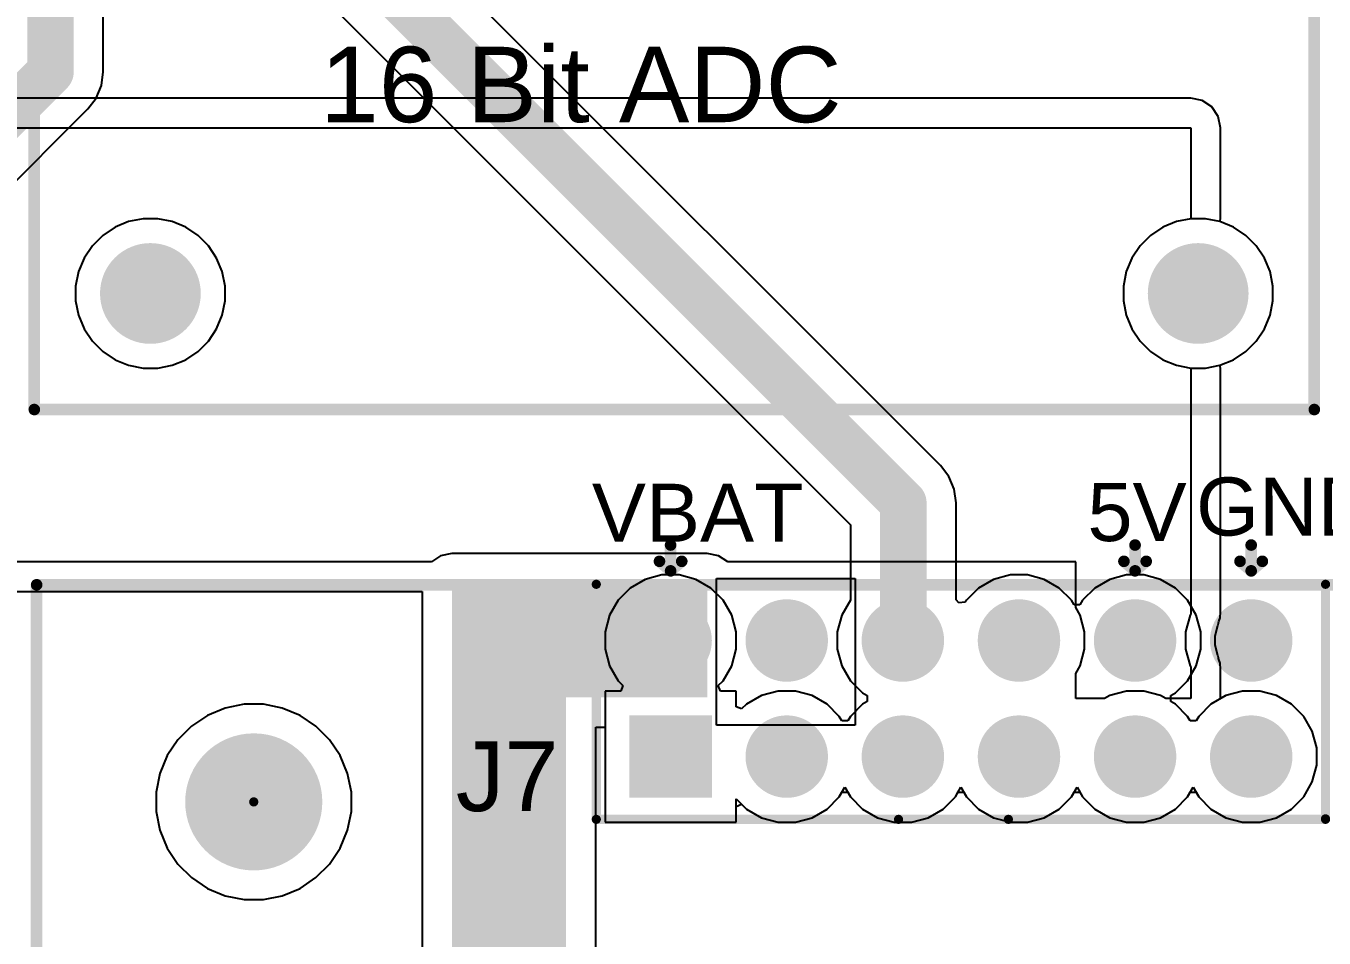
# Model space of a CAD drawing. Header units: millimetres. Extents: x 0 to 97, y 0 to 137.
# Drawn here: x 28.04 to 56.43, y 46.27 to 66.23 of the extents above; entities that cross this region are included whole.
import ezdxf

# ---------------------------------------------------------------- set-up
doc = ezdxf.new("R2010")
doc.units = ezdxf.units.MM
for name, color, linetype in [('BottomLayer', 5, 'Continuous'), ('BottomSolder', 6, 'Continuous'), ('MultiLayer', 9, 'Continuous'), ('PadHoleLayer', 156, 'Continuous'), ('TopLayer', 1, 'Continuous'), ('TopOverlay', 2, 'Continuous'), ('TopSolder', 216, 'Continuous')]:
    doc.layers.add(name, color=color, linetype=linetype)
doc.styles.add('Arial', font='', dxfattribs={"height": 0.2})
doc.styles.get('Arial').set_extended_font_data('Arial')

# ---------------------------------------------------------------- blocks, each defined once
blk = doc.blocks.new('HDR2X6_FEMALE_13')
at = {"layer": 'BottomLayer'}
h = blk.add_hatch(color=5, dxfattribs=at)
edge = h.paths.add_edge_path()
edge.add_arc((-6.35, 1.27), 0.8, 0, 360)
h = blk.add_hatch(color=5, dxfattribs=at)
edge = h.paths.add_edge_path()
edge.add_arc((-3.81, 1.27), 0.8, 0, 360)
h = blk.add_hatch(color=5, dxfattribs=at)
edge = h.paths.add_edge_path()
edge.add_arc((-1.27, 1.27), 0.8, 0, 360)
h = blk.add_hatch(color=5, dxfattribs=at)
edge = h.paths.add_edge_path()
edge.add_arc((1.27, 1.27), 0.8, 0, 360)
h = blk.add_hatch(color=5, dxfattribs=at)
edge = h.paths.add_edge_path()
edge.add_arc((3.81, 1.27), 0.8, 0, 360)
h = blk.add_hatch(color=5, dxfattribs=at)
edge = h.paths.add_edge_path()
edge.add_arc((6.35, 1.27), 0.8, 0, 360)
blk.add_hatch(color=5, dxfattribs=at).paths.add_polyline_path([(-7.15, -0.47), (-5.55, -0.47), (-5.55, -2.07), (-7.15, -2.07)])
h = blk.add_hatch(color=5, dxfattribs=at)
edge = h.paths.add_edge_path()
edge.add_arc((-3.81, -1.27), 0.8, 0, 360)
h = blk.add_hatch(color=5, dxfattribs=at)
edge = h.paths.add_edge_path()
edge.add_arc((-1.27, -1.27), 0.8, 0, 360)
h = blk.add_hatch(color=5, dxfattribs=at)
edge = h.paths.add_edge_path()
edge.add_arc((1.27, -1.27), 0.8, 0, 360)
h = blk.add_hatch(color=5, dxfattribs=at)
edge = h.paths.add_edge_path()
edge.add_arc((3.81, -1.27), 0.8, 0, 360)
h = blk.add_hatch(color=5, dxfattribs=at)
edge = h.paths.add_edge_path()
edge.add_arc((6.35, -1.27), 0.8, 0, 360)
at = {"layer": 'BottomSolder'}
h = blk.add_hatch(color=6, dxfattribs=at)
edge = h.paths.add_edge_path()
edge.add_arc((-6.35, 1.27), 0.902, 0, 360)
h = blk.add_hatch(color=6, dxfattribs=at)
edge = h.paths.add_edge_path()
edge.add_arc((-3.81, 1.27), 0.902, 0, 360)
h = blk.add_hatch(color=6, dxfattribs=at)
edge = h.paths.add_edge_path()
edge.add_arc((-1.27, 1.27), 0.902, 0, 360)
h = blk.add_hatch(color=6, dxfattribs=at)
edge = h.paths.add_edge_path()
edge.add_arc((1.27, 1.27), 0.902, 0, 360)
h = blk.add_hatch(color=6, dxfattribs=at)
edge = h.paths.add_edge_path()
edge.add_arc((3.81, 1.27), 0.902, 0, 360)
h = blk.add_hatch(color=6, dxfattribs=at)
edge = h.paths.add_edge_path()
edge.add_arc((6.35, 1.27), 0.902, 0, 360)
blk.add_hatch(color=6, dxfattribs=at).paths.add_polyline_path([(-7.252, -0.368), (-5.448, -0.368), (-5.448, -2.172), (-7.252, -2.172)])
h = blk.add_hatch(color=6, dxfattribs=at)
edge = h.paths.add_edge_path()
edge.add_arc((-3.81, -1.27), 0.902, 0, 360)
h = blk.add_hatch(color=6, dxfattribs=at)
edge = h.paths.add_edge_path()
edge.add_arc((-1.27, -1.27), 0.902, 0, 360)
h = blk.add_hatch(color=6, dxfattribs=at)
edge = h.paths.add_edge_path()
edge.add_arc((1.27, -1.27), 0.902, 0, 360)
h = blk.add_hatch(color=6, dxfattribs=at)
edge = h.paths.add_edge_path()
edge.add_arc((3.81, -1.27), 0.902, 0, 360)
h = blk.add_hatch(color=6, dxfattribs=at)
edge = h.paths.add_edge_path()
edge.add_arc((6.35, -1.27), 0.902, 0, 360)
at = {"layer": 'MultiLayer'}
h = blk.add_hatch(color=9, dxfattribs=at)
edge = h.paths.add_edge_path()
edge.add_arc((-6.35, 1.27), 0.8, 0, 360)
h = blk.add_hatch(color=9, dxfattribs=at)
edge = h.paths.add_edge_path()
edge.add_arc((-3.81, 1.27), 0.8, 0, 360)
h = blk.add_hatch(color=9, dxfattribs=at)
edge = h.paths.add_edge_path()
edge.add_arc((-1.27, 1.27), 0.8, 0, 360)
h = blk.add_hatch(color=9, dxfattribs=at)
edge = h.paths.add_edge_path()
edge.add_arc((1.27, 1.27), 0.8, 0, 360)
h = blk.add_hatch(color=9, dxfattribs=at)
edge = h.paths.add_edge_path()
edge.add_arc((3.81, 1.27), 0.8, 0, 360)
h = blk.add_hatch(color=9, dxfattribs=at)
edge = h.paths.add_edge_path()
edge.add_arc((6.35, 1.27), 0.8, 0, 360)
blk.add_hatch(color=9, dxfattribs=at).paths.add_polyline_path([(-7.15, -0.47), (-5.55, -0.47), (-5.55, -2.07), (-7.15, -2.07)])
h = blk.add_hatch(color=9, dxfattribs=at)
edge = h.paths.add_edge_path()
edge.add_arc((-3.81, -1.27), 0.8, 0, 360)
h = blk.add_hatch(color=9, dxfattribs=at)
edge = h.paths.add_edge_path()
edge.add_arc((-1.27, -1.27), 0.8, 0, 360)
h = blk.add_hatch(color=9, dxfattribs=at)
edge = h.paths.add_edge_path()
edge.add_arc((1.27, -1.27), 0.8, 0, 360)
h = blk.add_hatch(color=9, dxfattribs=at)
edge = h.paths.add_edge_path()
edge.add_arc((3.81, -1.27), 0.8, 0, 360)
h = blk.add_hatch(color=9, dxfattribs=at)
edge = h.paths.add_edge_path()
edge.add_arc((6.35, -1.27), 0.8, 0, 360)
at = {"layer": 'PadHoleLayer'}
h = blk.add_hatch(color=156, dxfattribs=at)
edge = h.paths.add_edge_path()
edge.add_arc((-6.35, 1.27), 0.475, 0, 360)
h = blk.add_hatch(color=156, dxfattribs=at)
edge = h.paths.add_edge_path()
edge.add_arc((-3.81, 1.27), 0.475, 0, 360)
h = blk.add_hatch(color=156, dxfattribs=at)
edge = h.paths.add_edge_path()
edge.add_arc((-1.27, 1.27), 0.475, 0, 360)
h = blk.add_hatch(color=156, dxfattribs=at)
edge = h.paths.add_edge_path()
edge.add_arc((1.27, 1.27), 0.475, 0, 360)
h = blk.add_hatch(color=156, dxfattribs=at)
edge = h.paths.add_edge_path()
edge.add_arc((3.81, 1.27), 0.475, 0, 360)
h = blk.add_hatch(color=156, dxfattribs=at)
edge = h.paths.add_edge_path()
edge.add_arc((6.35, 1.27), 0.475, 0, 360)
h = blk.add_hatch(color=156, dxfattribs=at)
edge = h.paths.add_edge_path()
edge.add_arc((-6.35, -1.27), 0.475, 0, 360)
h = blk.add_hatch(color=156, dxfattribs=at)
edge = h.paths.add_edge_path()
edge.add_arc((-3.81, -1.27), 0.475, 0, 360)
h = blk.add_hatch(color=156, dxfattribs=at)
edge = h.paths.add_edge_path()
edge.add_arc((-1.27, -1.27), 0.475, 0, 360)
h = blk.add_hatch(color=156, dxfattribs=at)
edge = h.paths.add_edge_path()
edge.add_arc((1.27, -1.27), 0.475, 0, 360)
h = blk.add_hatch(color=156, dxfattribs=at)
edge = h.paths.add_edge_path()
edge.add_arc((3.81, -1.27), 0.475, 0, 360)
h = blk.add_hatch(color=156, dxfattribs=at)
edge = h.paths.add_edge_path()
edge.add_arc((6.35, -1.27), 0.475, 0, 360)
at = {"layer": 'TopLayer'}
h = blk.add_hatch(color=1, dxfattribs=at)
edge = h.paths.add_edge_path()
edge.add_arc((-6.35, 1.27), 0.8, 0, 360)
h = blk.add_hatch(color=1, dxfattribs=at)
edge = h.paths.add_edge_path()
edge.add_arc((-3.81, 1.27), 0.8, 0, 360)
h = blk.add_hatch(color=1, dxfattribs=at)
edge = h.paths.add_edge_path()
edge.add_arc((-1.27, 1.27), 0.8, 0, 360)
h = blk.add_hatch(color=1, dxfattribs=at)
edge = h.paths.add_edge_path()
edge.add_arc((1.27, 1.27), 0.8, 0, 360)
h = blk.add_hatch(color=1, dxfattribs=at)
edge = h.paths.add_edge_path()
edge.add_arc((3.81, 1.27), 0.8, 0, 360)
h = blk.add_hatch(color=1, dxfattribs=at)
edge = h.paths.add_edge_path()
edge.add_arc((6.35, 1.27), 0.8, 0, 360)
blk.add_hatch(color=1, dxfattribs=at).paths.add_polyline_path([(-7.15, -0.47), (-5.55, -0.47), (-5.55, -2.07), (-7.15, -2.07)])
h = blk.add_hatch(color=1, dxfattribs=at)
edge = h.paths.add_edge_path()
edge.add_arc((-3.81, -1.27), 0.8, 0, 360)
h = blk.add_hatch(color=1, dxfattribs=at)
edge = h.paths.add_edge_path()
edge.add_arc((-1.27, -1.27), 0.8, 0, 360)
h = blk.add_hatch(color=1, dxfattribs=at)
edge = h.paths.add_edge_path()
edge.add_arc((1.27, -1.27), 0.8, 0, 360)
h = blk.add_hatch(color=1, dxfattribs=at)
edge = h.paths.add_edge_path()
edge.add_arc((3.81, -1.27), 0.8, 0, 360)
h = blk.add_hatch(color=1, dxfattribs=at)
edge = h.paths.add_edge_path()
edge.add_arc((6.35, -1.27), 0.8, 0, 360)
at = {"layer": 'TopSolder'}
h = blk.add_hatch(color=216, dxfattribs=at)
edge = h.paths.add_edge_path()
edge.add_arc((-6.35, 1.27), 0.902, 0, 360)
h = blk.add_hatch(color=216, dxfattribs=at)
edge = h.paths.add_edge_path()
edge.add_arc((-3.81, 1.27), 0.902, 0, 360)
h = blk.add_hatch(color=216, dxfattribs=at)
edge = h.paths.add_edge_path()
edge.add_arc((-1.27, 1.27), 0.902, 0, 360)
h = blk.add_hatch(color=216, dxfattribs=at)
edge = h.paths.add_edge_path()
edge.add_arc((1.27, 1.27), 0.902, 0, 360)
h = blk.add_hatch(color=216, dxfattribs=at)
edge = h.paths.add_edge_path()
edge.add_arc((3.81, 1.27), 0.902, 0, 360)
h = blk.add_hatch(color=216, dxfattribs=at)
edge = h.paths.add_edge_path()
edge.add_arc((6.35, 1.27), 0.902, 0, 360)
blk.add_hatch(color=216, dxfattribs=at).paths.add_polyline_path([(-7.252, -0.368), (-5.448, -0.368), (-5.448, -2.172), (-7.252, -2.172)])
h = blk.add_hatch(color=216, dxfattribs=at)
edge = h.paths.add_edge_path()
edge.add_arc((-3.81, -1.27), 0.902, 0, 360)
h = blk.add_hatch(color=216, dxfattribs=at)
edge = h.paths.add_edge_path()
edge.add_arc((-1.27, -1.27), 0.902, 0, 360)
h = blk.add_hatch(color=216, dxfattribs=at)
edge = h.paths.add_edge_path()
edge.add_arc((1.27, -1.27), 0.902, 0, 360)
h = blk.add_hatch(color=216, dxfattribs=at)
edge = h.paths.add_edge_path()
edge.add_arc((3.81, -1.27), 0.902, 0, 360)
h = blk.add_hatch(color=216, dxfattribs=at)
edge = h.paths.add_edge_path()
edge.add_arc((6.35, -1.27), 0.902, 0, 360)
at = {"layer": 'TopOverlay', "const_width": 0.2}
for points in [[(-7.976, -2.643), (-7.976, 2.5)], [(-7.976, 2.5), (7.976, 2.5)], [(7.976, -2.631), (7.976, 2.5)], [(-7.976, -2.643), (-1.365, -2.643)], [(-1.365, -2.643), (1.038, -2.643)], [(1.038, -2.643), (7.976, -2.643)]]:
    blk.add_lwpolyline(points, dxfattribs=at)
at = {"layer": 'TopOverlay', "const_width": 0.1}
for points in [[(-8.026, 2.5, 1), (-7.926, 2.5, 1)], [(-8.026, 2.5, 1), (-7.926, 2.5, 1)], [(7.926, 2.5, 1), (8.026, 2.5, 1)], [(7.926, 2.5, 1), (8.026, 2.5, 1)], [(-8.026, -2.643, 1), (-7.926, -2.643, 1)], [(-8.026, -2.643, 1), (-7.926, -2.643, 1)], [(-1.415, -2.643, 1), (-1.315, -2.643, 1)], [(-1.415, -2.643, 1), (-1.315, -2.643, 1)], [(0.988, -2.643, 1), (1.088, -2.643, 1)], [(0.988, -2.643, 1), (1.088, -2.643, 1)], [(7.926, -2.631, 1), (8.026, -2.631, 1)], [(7.926, -2.643, 1), (8.026, -2.643, 1)]]:
    blk.add_lwpolyline(points, format="xyb", close=True, dxfattribs=at)

msp = doc.modelspace()

# ---------------------------------------------------------------- hatches: boundary and pattern name
at = {"layer": 'BottomLayer'}
h = msp.add_hatch(color=5, dxfattribs=at)
edge = h.paths.add_edge_path()
edge.add_arc((30.759, 60.375), 1, 0, 360)
h = msp.add_hatch(color=5, dxfattribs=at)
edge = h.paths.add_edge_path()
edge.add_arc((53.679, 60.375), 1, 0, 360)
at = {"layer": 'BottomSolder'}
h = msp.add_hatch(color=6, dxfattribs=at)
edge = h.paths.add_edge_path()
edge.add_arc((30.759, 60.375), 1.102, 0, 360)
h = msp.add_hatch(color=6, dxfattribs=at)
edge = h.paths.add_edge_path()
edge.add_arc((53.679, 60.375), 1.102, 0, 360)
h = msp.add_hatch(color=6, dxfattribs=at)
edge = h.paths.add_edge_path()
edge.add_arc((33.02, 49.25), 0.102, 0, 360)
at = {"layer": 'MultiLayer'}
h = msp.add_hatch(color=9, dxfattribs=at)
edge = h.paths.add_edge_path()
edge.add_arc((30.759, 60.375), 1, 0, 360)
h = msp.add_hatch(color=9, dxfattribs=at)
edge = h.paths.add_edge_path()
edge.add_arc((53.679, 60.375), 1, 0, 360)
at = {"layer": 'PadHoleLayer'}
h = msp.add_hatch(color=156, dxfattribs=at)
edge = h.paths.add_edge_path()
edge.add_arc((30.759, 60.375), 1, 0, 360)
h = msp.add_hatch(color=156, dxfattribs=at)
edge = h.paths.add_edge_path()
edge.add_arc((53.679, 60.375), 1, 0, 360)
h = msp.add_hatch(color=156, dxfattribs=at)
edge = h.paths.add_edge_path()
edge.add_arc((33.02, 49.25), 1.5, 0, 360)
at = {"layer": 'TopLayer'}
h = msp.add_hatch(color=1, dxfattribs=at)
edge = h.paths.add_edge_path()
edge.add_arc((30.759, 60.375), 1, 0, 360)
h = msp.add_hatch(color=1, dxfattribs=at)
edge = h.paths.add_edge_path()
edge.add_arc((53.679, 60.375), 1, 0, 360)
for points in [[(37.353, 41.536), (39.853, 41.536), (39.853, 54.036), (37.353, 54.036)], [(37.846, 54.036), (37.846, 51.536), (42.939, 51.536), (42.939, 54.036)]]:
    msp.add_hatch(color=1, dxfattribs=at).paths.add_polyline_path(points)
at = {"layer": 'TopSolder'}
h = msp.add_hatch(color=216, dxfattribs=at)
edge = h.paths.add_edge_path()
edge.add_arc((30.759, 60.375), 1.102, 0, 360)
h = msp.add_hatch(color=216, dxfattribs=at)
edge = h.paths.add_edge_path()
edge.add_arc((53.679, 60.375), 1.102, 0, 360)
h = msp.add_hatch(color=216, dxfattribs=at)
edge = h.paths.add_edge_path()
edge.add_arc((33.02, 49.25), 0.102, 0, 360)

# ---------------------------------------------------------------- linework, layer by layer
at = {"layer": 'BottomLayer'}
for p, q in [((29.728, 65.227), (29.728, 74.071)), ((48.045, 56.608), (34.579, 70.074)), ((32.611, 68.781), (46.077, 55.315)), ((29.689, 64.929), (29.728, 65.227)), ((29.573, 64.651), (29.689, 64.929)), ((29.39, 64.412), (29.573, 64.651)), ((24.267, 59.289), (29.39, 64.412)), ((30.282, 61.947), (29.985, 61.824)), ((30.598, 62.01), (30.282, 61.947)), ((30.92, 62.01), (30.598, 62.01)), ((31.236, 61.947), (30.92, 62.01)), ((31.534, 61.824), (31.236, 61.947)), ((53.202, 61.947), (52.905, 61.824)), ((53.518, 62.01), (53.202, 61.947)), ((53.84, 62.01), (53.518, 62.01)), ((54.156, 61.947), (53.84, 62.01)), ((54.454, 61.824), (54.156, 61.947)), ((29.717, 61.645), (29.489, 61.417)), ((29.985, 61.824), (29.717, 61.645)), ((31.801, 61.645), (31.534, 61.824)), ((32.029, 61.417), (31.801, 61.645)), ((52.637, 61.645), (52.409, 61.417)), ((52.905, 61.824), (52.637, 61.645)), ((54.721, 61.645), (54.454, 61.824)), ((54.949, 61.417), (54.721, 61.645)), ((29.489, 61.417), (29.31, 61.149)), ((32.208, 61.149), (32.029, 61.417)), ((52.409, 61.417), (52.23, 61.149)), ((55.128, 61.149), (54.949, 61.417)), ((29.31, 61.149), (29.187, 60.852)), ((32.331, 60.852), (32.208, 61.149)), ((52.23, 61.149), (52.107, 60.852)), ((55.251, 60.852), (55.128, 61.149)), ((29.187, 60.852), (29.124, 60.536)), ((32.394, 60.536), (32.331, 60.852)), ((52.107, 60.852), (52.044, 60.536)), ((55.314, 60.536), (55.251, 60.852)), ((29.124, 60.536), (29.124, 60.214)), ((32.394, 60.214), (32.394, 60.536)), ((52.044, 60.536), (52.044, 60.214)), ((55.314, 60.214), (55.314, 60.536)), ((29.124, 60.214), (29.187, 59.898)), ((32.331, 59.898), (32.394, 60.214)), ((52.044, 60.214), (52.107, 59.898)), ((55.251, 59.898), (55.314, 60.214)), ((29.187, 59.898), (29.31, 59.601)), ((32.208, 59.601), (32.331, 59.898)), ((52.107, 59.898), (52.23, 59.601)), ((55.128, 59.601), (55.251, 59.898)), ((29.31, 59.601), (29.489, 59.333)), ((32.029, 59.333), (32.208, 59.601)), ((52.23, 59.601), (52.409, 59.333)), ((54.949, 59.333), (55.128, 59.601)), ((29.489, 59.333), (29.717, 59.105)), ((29.717, 59.105), (29.985, 58.926)), ((31.534, 58.926), (31.801, 59.105)), ((31.801, 59.105), (32.029, 59.333)), ((52.409, 59.333), (52.637, 59.105)), ((52.637, 59.105), (52.905, 58.926)), ((54.454, 58.926), (54.721, 59.105)), ((54.721, 59.105), (54.949, 59.333)), ((29.985, 58.926), (30.282, 58.803)), ((30.282, 58.803), (30.598, 58.74)), ((30.92, 58.74), (31.236, 58.803)), ((31.236, 58.803), (31.534, 58.926)), ((52.905, 58.926), (53.202, 58.803)), ((53.202, 58.803), (53.518, 58.74)), ((53.84, 58.74), (54.156, 58.803)), ((54.156, 58.803), (54.454, 58.926)), ((30.598, 58.74), (30.92, 58.74)), ((53.518, 58.74), (53.84, 58.74)), ((48.228, 56.369), (48.045, 56.608)), ((48.344, 56.091), (48.228, 56.369)), ((48.383, 55.792), (48.344, 56.091)), ((48.383, 53.671), (48.383, 55.792)), ((46.077, 55.315), (46.077, 53.669)), ((41.585, 54.118), (41.257, 53.929)), ((41.95, 54.216), (41.585, 54.118)), ((42.328, 54.216), (41.95, 54.216)), ((42.692, 54.118), (42.328, 54.216)), ((43.02, 53.929), (42.692, 54.118)), ((49.205, 54.118), (48.877, 53.929)), ((49.57, 54.216), (49.205, 54.118)), ((49.948, 54.216), (49.57, 54.216)), ((50.312, 54.118), (49.948, 54.216)), ((50.64, 53.929), (50.312, 54.118)), ((51.745, 54.118), (51.417, 53.929)), ((52.11, 54.216), (51.745, 54.118)), ((52.488, 54.216), (52.11, 54.216)), ((52.852, 54.118), (52.488, 54.216)), ((53.18, 53.929), (52.852, 54.118)), ((41.257, 53.929), (40.99, 53.662)), ((43.287, 53.662), (43.02, 53.929)), ((46.077, 53.669), (46.07, 53.662)), ((48.44, 53.607), (48.383, 53.671)), ((48.877, 53.929), (48.61, 53.662)), ((50.907, 53.662), (50.64, 53.929)), ((51.417, 53.929), (51.15, 53.662)), ((53.447, 53.662), (53.18, 53.929)), ((40.99, 53.662), (40.801, 53.335)), ((43.476, 53.335), (43.287, 53.662)), ((46.07, 53.662), (45.881, 53.335)), ((48.584, 53.617), (48.44, 53.607)), ((48.61, 53.662), (48.584, 53.617)), ((50.965, 53.561), (50.907, 53.662)), ((51.092, 53.561), (50.965, 53.561)), ((51.15, 53.662), (51.092, 53.561)), ((53.636, 53.335), (53.447, 53.662)), ((40.801, 53.335), (40.704, 52.97)), ((43.574, 52.97), (43.476, 53.335)), ((45.881, 53.335), (45.784, 52.97)), ((53.734, 52.97), (53.636, 53.335)), ((40.704, 52.97), (40.704, 52.592)), ((43.574, 52.592), (43.574, 52.97)), ((45.784, 52.97), (45.784, 52.592)), ((53.734, 52.592), (53.734, 52.97)), ((40.704, 52.592), (40.801, 52.227)), ((43.476, 52.227), (43.574, 52.592)), ((45.784, 52.592), (45.881, 52.227)), ((53.636, 52.227), (53.734, 52.592)), ((40.801, 52.227), (40.99, 51.9)), ((43.287, 51.9), (43.476, 52.227)), ((45.881, 52.227), (46.07, 51.9)), ((53.447, 51.9), (53.636, 52.227)), ((40.99, 51.9), (41.097, 51.794)), ((41.097, 51.794), (41.048, 51.676)), ((43.18, 51.794), (43.287, 51.9)), ((43.229, 51.676), (43.18, 51.794)), ((46.07, 51.9), (46.337, 51.633)), ((53.18, 51.633), (53.447, 51.9)), ((41.048, 51.676), (40.704, 51.676)), ((40.704, 51.676), (40.704, 48.806)), ((43.574, 51.676), (43.229, 51.676)), ((43.574, 51.332), (43.574, 51.676)), ((44.125, 51.578), (43.797, 51.389)), ((44.49, 51.676), (44.125, 51.578)), ((44.868, 51.676), (44.49, 51.676)), ((45.232, 51.578), (44.868, 51.676)), ((45.56, 51.389), (45.232, 51.578)), ((46.337, 51.633), (46.438, 51.575)), ((46.438, 51.448), (46.337, 51.389)), ((46.438, 51.575), (46.438, 51.448)), ((53.079, 51.575), (53.18, 51.633)), ((53.079, 51.448), (53.079, 51.575)), ((53.18, 51.389), (53.079, 51.448)), ((54.285, 51.578), (53.957, 51.389)), ((54.65, 51.676), (54.285, 51.578)), ((55.028, 51.676), (54.65, 51.676)), ((55.392, 51.578), (55.028, 51.676)), ((55.72, 51.389), (55.392, 51.578)), ((32.009, 51.142), (31.659, 50.909)), ((32.397, 51.303), (32.009, 51.142)), ((32.81, 51.385), (32.397, 51.303)), ((33.23, 51.385), (32.81, 51.385)), ((33.643, 51.303), (33.23, 51.385)), ((34.032, 51.142), (33.643, 51.303)), ((34.381, 50.909), (34.032, 51.142)), ((43.691, 51.283), (43.574, 51.332)), ((43.797, 51.389), (43.691, 51.283)), ((45.827, 51.122), (45.56, 51.389)), ((45.885, 51.021), (45.827, 51.122)), ((46.07, 51.122), (46.012, 51.021)), ((46.337, 51.389), (46.07, 51.122)), ((53.447, 51.122), (53.18, 51.389)), ((53.505, 51.021), (53.447, 51.122)), ((53.69, 51.122), (53.632, 51.021)), ((53.957, 51.389), (53.69, 51.122)), ((55.987, 51.122), (55.72, 51.389)), ((56.176, 50.795), (55.987, 51.122)), ((31.659, 50.909), (31.362, 50.611)), ((34.679, 50.611), (34.381, 50.909)), ((46.012, 51.021), (45.885, 51.021)), ((53.632, 51.021), (53.505, 51.021)), ((31.362, 50.611), (31.128, 50.262)), ((34.912, 50.262), (34.679, 50.611)), ((56.274, 50.43), (56.176, 50.795)), ((31.128, 50.262), (30.967, 49.873)), ((35.073, 49.873), (34.912, 50.262)), ((56.274, 50.052), (56.274, 50.43)), ((56.176, 49.687), (56.274, 50.052)), ((30.967, 49.873), (30.885, 49.461)), ((35.155, 49.461), (35.073, 49.873)), ((30.885, 49.461), (30.885, 49.04)), ((35.155, 49.04), (35.155, 49.461)), ((45.827, 49.36), (45.885, 49.461)), ((45.885, 49.461), (46.012, 49.461)), ((46.012, 49.461), (46.07, 49.36)), ((48.367, 49.36), (48.425, 49.461)), ((48.425, 49.461), (48.552, 49.461)), ((48.552, 49.461), (48.61, 49.36)), ((50.907, 49.36), (50.965, 49.461)), ((50.965, 49.461), (51.092, 49.461)), ((51.092, 49.461), (51.15, 49.36)), ((53.447, 49.36), (53.505, 49.461)), ((53.505, 49.461), (53.632, 49.461)), ((53.632, 49.461), (53.69, 49.36)), ((55.987, 49.36), (56.176, 49.687)), ((43.574, 49.151), (43.691, 49.199)), ((43.574, 48.806), (43.574, 49.151)), ((43.691, 49.199), (43.797, 49.093)), ((45.56, 49.093), (45.827, 49.36)), ((46.07, 49.36), (46.337, 49.093)), ((48.1, 49.093), (48.367, 49.36)), ((48.61, 49.36), (48.877, 49.093)), ((50.64, 49.093), (50.907, 49.36)), ((51.15, 49.36), (51.417, 49.093)), ((53.18, 49.093), (53.447, 49.36)), ((53.69, 49.36), (53.957, 49.093)), ((55.72, 49.093), (55.987, 49.36)), ((30.885, 49.04), (30.967, 48.628)), ((35.073, 48.628), (35.155, 49.04)), ((43.797, 49.093), (44.125, 48.904)), ((44.125, 48.904), (44.49, 48.806)), ((44.868, 48.806), (45.232, 48.904)), ((45.232, 48.904), (45.56, 49.093)), ((46.337, 49.093), (46.665, 48.904)), ((46.665, 48.904), (47.03, 48.806)), ((47.408, 48.806), (47.772, 48.904)), ((47.772, 48.904), (48.1, 49.093)), ((48.877, 49.093), (49.205, 48.904)), ((49.205, 48.904), (49.57, 48.806)), ((49.948, 48.806), (50.312, 48.904)), ((50.312, 48.904), (50.64, 49.093)), ((51.417, 49.093), (51.745, 48.904)), ((51.745, 48.904), (52.11, 48.806)), ((52.488, 48.806), (52.852, 48.904)), ((52.852, 48.904), (53.18, 49.093)), ((53.957, 49.093), (54.285, 48.904)), ((54.285, 48.904), (54.65, 48.806)), ((55.028, 48.806), (55.392, 48.904)), ((55.392, 48.904), (55.72, 49.093)), ((30.967, 48.628), (31.128, 48.239)), ((34.912, 48.239), (35.073, 48.628)), ((40.704, 48.806), (43.574, 48.806)), ((44.49, 48.806), (44.868, 48.806)), ((47.03, 48.806), (47.408, 48.806)), ((49.57, 48.806), (49.948, 48.806)), ((52.11, 48.806), (52.488, 48.806)), ((54.65, 48.806), (55.028, 48.806)), ((31.128, 48.239), (31.362, 47.889)), ((34.679, 47.889), (34.912, 48.239)), ((31.362, 47.889), (31.659, 47.592)), ((34.381, 47.592), (34.679, 47.889)), ((31.659, 47.592), (32.009, 47.358)), ((34.032, 47.358), (34.381, 47.592)), ((32.009, 47.358), (32.397, 47.197)), ((32.397, 47.197), (32.81, 47.115)), ((33.23, 47.115), (33.643, 47.197)), ((33.643, 47.197), (34.032, 47.358)), ((32.81, 47.115), (33.23, 47.115))]:
    msp.add_line(p, q, dxfattribs=at)
at = {"layer": 'BottomLayer', "const_width": 1.016}
for points in [[(28.575, 65.227), (28.575, 74.549)], [(33.426, 69.596), (47.23, 55.792)], [(23.114, 59.766), (28.575, 65.227)], [(47.23, 52.781), (47.23, 55.792)]]:
    msp.add_lwpolyline(points, dxfattribs=at)
at = {"layer": 'BottomLayer', "const_width": 0.508}
for points in [[(28.321, 65.227, 1), (28.829, 65.227, 1)], [(28.321, 65.227, 1), (28.829, 65.227, 1)], [(46.976, 55.792, 1), (47.484, 55.792, 1)], [(46.976, 55.792, 1), (47.484, 55.792, 1)], [(46.976, 52.781, 1), (47.484, 52.781, 1)]]:
    msp.add_lwpolyline(points, format="xyb", close=True, dxfattribs=at)
at = {"layer": 'TopLayer'}
for p, q in [((53.518, 64.647), (16.218, 64.647)), ((53.766, 64.598), (53.518, 64.647)), ((53.976, 64.458), (53.766, 64.598)), ((54.116, 64.248), (53.976, 64.458)), ((54.165, 64), (54.116, 64.248)), ((15.57, 64), (53.518, 64)), ((53.518, 64), (53.518, 62.01)), ((54.165, 62.01), (54.165, 64)), ((30.282, 61.947), (29.985, 61.824)), ((30.598, 62.01), (30.282, 61.947)), ((30.92, 62.01), (30.598, 62.01)), ((31.236, 61.947), (30.92, 62.01)), ((31.534, 61.824), (31.236, 61.947)), ((53.202, 61.947), (52.905, 61.824)), ((53.518, 62.01), (53.202, 61.947)), ((54.153, 61.948), (54.165, 62.01)), ((54.156, 61.947), (54.153, 61.948)), ((54.454, 61.824), (54.156, 61.947)), ((29.717, 61.645), (29.489, 61.417)), ((29.985, 61.824), (29.717, 61.645)), ((31.801, 61.645), (31.534, 61.824)), ((32.029, 61.417), (31.801, 61.645)), ((52.637, 61.645), (52.409, 61.417)), ((52.905, 61.824), (52.637, 61.645)), ((54.721, 61.645), (54.454, 61.824)), ((54.949, 61.417), (54.721, 61.645)), ((29.489, 61.417), (29.31, 61.149)), ((32.208, 61.149), (32.029, 61.417)), ((52.409, 61.417), (52.23, 61.149)), ((55.128, 61.149), (54.949, 61.417)), ((29.31, 61.149), (29.187, 60.852)), ((32.331, 60.852), (32.208, 61.149)), ((52.23, 61.149), (52.107, 60.852)), ((55.251, 60.852), (55.128, 61.149)), ((29.187, 60.852), (29.124, 60.536)), ((32.394, 60.536), (32.331, 60.852)), ((52.107, 60.852), (52.044, 60.536)), ((55.314, 60.536), (55.251, 60.852)), ((29.124, 60.536), (29.124, 60.214)), ((32.394, 60.214), (32.394, 60.536)), ((52.044, 60.536), (52.044, 60.214)), ((55.314, 60.214), (55.314, 60.536)), ((29.124, 60.214), (29.187, 59.898)), ((32.331, 59.898), (32.394, 60.214)), ((52.044, 60.214), (52.107, 59.898)), ((55.251, 59.898), (55.314, 60.214)), ((29.187, 59.898), (29.31, 59.601)), ((32.208, 59.601), (32.331, 59.898)), ((52.107, 59.898), (52.23, 59.601)), ((55.128, 59.601), (55.251, 59.898)), ((29.31, 59.601), (29.489, 59.333)), ((32.029, 59.333), (32.208, 59.601)), ((52.23, 59.601), (52.409, 59.333)), ((54.949, 59.333), (55.128, 59.601)), ((29.489, 59.333), (29.717, 59.105)), ((29.717, 59.105), (29.985, 58.926)), ((31.534, 58.926), (31.801, 59.105)), ((31.801, 59.105), (32.029, 59.333)), ((52.409, 59.333), (52.637, 59.105)), ((52.637, 59.105), (52.905, 58.926)), ((54.454, 58.926), (54.721, 59.105)), ((54.721, 59.105), (54.949, 59.333)), ((29.985, 58.926), (30.282, 58.803)), ((30.282, 58.803), (30.598, 58.74)), ((30.92, 58.74), (31.236, 58.803)), ((31.236, 58.803), (31.534, 58.926)), ((52.905, 58.926), (53.202, 58.803)), ((53.202, 58.803), (53.518, 58.74)), ((54.153, 58.802), (54.156, 58.803)), ((54.165, 58.74), (54.153, 58.802)), ((54.156, 58.803), (54.454, 58.926)), ((30.598, 58.74), (30.92, 58.74)), ((53.518, 58.74), (53.518, 53.364)), ((54.165, 53.364), (54.165, 58.74)), ((37.106, 54.634), (36.905, 54.5)), ((37.353, 54.683), (37.106, 54.634)), ((42.939, 54.683), (37.353, 54.683)), ((43.186, 54.634), (42.939, 54.683)), ((43.387, 54.5), (43.186, 54.634)), ((36.905, 54.5), (26.75, 54.5)), ((51, 54.5), (43.387, 54.5)), ((51, 53.501), (51, 54.5)), ((43.142, 50.927), (43.142, 54.14)), ((43.142, 54.14), (46.177, 54.14)), ((46.177, 54.14), (46.177, 50.927)), ((27.348, 53.853), (36.706, 53.853)), ((36.706, 53.853), (36.706, 44.32)), ((51.096, 53.335), (51, 53.501)), ((51.194, 52.97), (51.096, 53.335)), ((53.501, 53.335), (53.404, 52.97)), ((53.518, 53.364), (53.501, 53.335)), ((54.051, 52.885), (54.111, 53.108)), ((54.111, 53.108), (54.116, 53.116)), ((54.116, 53.116), (54.125, 53.16)), ((54.125, 53.16), (54.127, 53.168)), ((54.127, 53.171), (54.132, 53.199)), ((54.127, 53.168), (54.127, 53.171)), ((54.132, 53.199), (54.16, 53.279)), ((54.157, 53.322), (54.165, 53.364)), ((54.16, 53.279), (54.157, 53.322)), ((51.194, 52.592), (51.194, 52.97)), ((53.404, 52.97), (53.404, 52.592)), ((54.051, 52.678), (54.051, 52.885)), ((51.096, 52.227), (51.194, 52.592)), ((53.404, 52.592), (53.501, 52.227)), ((54.111, 52.454), (54.051, 52.678)), ((54.116, 52.447), (54.111, 52.454)), ((54.125, 52.402), (54.116, 52.447)), ((54.127, 52.395), (54.125, 52.402)), ((54.127, 52.391), (54.127, 52.395)), ((54.132, 52.364), (54.127, 52.391)), ((54.16, 52.283), (54.132, 52.364)), ((54.157, 52.241), (54.16, 52.283)), ((51, 52.061), (51.096, 52.227)), ((51, 51.511), (51, 52.061)), ((53.501, 52.227), (53.518, 52.199)), ((53.518, 52.199), (53.518, 51.511)), ((54.165, 52.199), (54.157, 52.241)), ((54.165, 51.511), (54.165, 52.199)), ((51.628, 51.511), (51, 51.511)), ((51.745, 51.578), (51.628, 51.511)), ((52.11, 51.676), (51.745, 51.578)), ((52.488, 51.676), (52.11, 51.676)), ((52.852, 51.578), (52.488, 51.676)), ((52.969, 51.511), (52.852, 51.578)), ((53.518, 51.511), (52.969, 51.511)), ((54.285, 51.578), (54.165, 51.509)), ((54.165, 51.509), (54.165, 51.511)), ((54.65, 51.676), (54.285, 51.578)), ((55.028, 51.676), (54.65, 51.676)), ((55.392, 51.578), (55.028, 51.676)), ((55.72, 51.389), (55.392, 51.578)), ((32.009, 51.142), (31.659, 50.909)), ((32.397, 51.303), (32.009, 51.142)), ((32.81, 51.385), (32.397, 51.303)), ((33.23, 51.385), (32.81, 51.385)), ((33.643, 51.303), (33.23, 51.385)), ((34.032, 51.142), (33.643, 51.303)), ((34.381, 50.909), (34.032, 51.142)), ((55.987, 51.122), (55.72, 51.389)), ((56.176, 50.795), (55.987, 51.122)), ((31.659, 50.909), (31.362, 50.611)), ((34.679, 50.611), (34.381, 50.909)), ((40.501, 41.536), (40.501, 50.888)), ((40.501, 50.888), (40.704, 50.888)), ((40.704, 50.888), (40.704, 48.806)), ((46.177, 50.927), (43.142, 50.927)), ((31.362, 50.611), (31.128, 50.262)), ((34.912, 50.262), (34.679, 50.611)), ((56.274, 50.43), (56.176, 50.795)), ((31.128, 50.262), (30.967, 49.873)), ((35.073, 49.873), (34.912, 50.262)), ((56.274, 50.052), (56.274, 50.43)), ((56.176, 49.687), (56.274, 50.052)), ((30.967, 49.873), (30.885, 49.461)), ((35.155, 49.461), (35.073, 49.873)), ((30.885, 49.461), (30.885, 49.04)), ((35.155, 49.04), (35.155, 49.461)), ((45.827, 49.36), (45.949, 49.571)), ((45.949, 49.571), (46.07, 49.36)), ((48.367, 49.36), (48.489, 49.571)), ((48.489, 49.571), (48.61, 49.36)), ((50.907, 49.36), (51.029, 49.571)), ((51.029, 49.571), (51.15, 49.36)), ((53.447, 49.36), (53.569, 49.571)), ((53.569, 49.571), (53.69, 49.36)), ((55.987, 49.36), (56.176, 49.687)), ((43.574, 48.806), (43.574, 49.317)), ((43.574, 49.317), (43.797, 49.093)), ((45.56, 49.093), (45.827, 49.36)), ((46.07, 49.36), (46.337, 49.093)), ((48.1, 49.093), (48.367, 49.36)), ((48.61, 49.36), (48.877, 49.093)), ((50.64, 49.093), (50.907, 49.36)), ((51.15, 49.36), (51.417, 49.093)), ((53.18, 49.093), (53.447, 49.36)), ((53.69, 49.36), (53.957, 49.093)), ((55.72, 49.093), (55.987, 49.36)), ((30.885, 49.04), (30.967, 48.628)), ((35.073, 48.628), (35.155, 49.04)), ((43.797, 49.093), (44.125, 48.904)), ((44.125, 48.904), (44.49, 48.806)), ((44.868, 48.806), (45.232, 48.904)), ((45.232, 48.904), (45.56, 49.093)), ((46.337, 49.093), (46.665, 48.904)), ((46.665, 48.904), (47.03, 48.806)), ((47.408, 48.806), (47.772, 48.904)), ((47.772, 48.904), (48.1, 49.093)), ((48.877, 49.093), (49.205, 48.904)), ((49.205, 48.904), (49.57, 48.806)), ((49.948, 48.806), (50.312, 48.904)), ((50.312, 48.904), (50.64, 49.093)), ((51.417, 49.093), (51.745, 48.904)), ((51.745, 48.904), (52.11, 48.806)), ((52.488, 48.806), (52.852, 48.904)), ((52.852, 48.904), (53.18, 49.093)), ((53.957, 49.093), (54.285, 48.904)), ((54.285, 48.904), (54.65, 48.806)), ((55.028, 48.806), (55.392, 48.904)), ((55.392, 48.904), (55.72, 49.093)), ((30.967, 48.628), (31.128, 48.239)), ((34.912, 48.239), (35.073, 48.628)), ((40.704, 48.806), (43.574, 48.806)), ((44.49, 48.806), (44.868, 48.806)), ((47.03, 48.806), (47.408, 48.806)), ((49.57, 48.806), (49.948, 48.806)), ((52.11, 48.806), (52.488, 48.806)), ((54.65, 48.806), (55.028, 48.806)), ((31.128, 48.239), (31.362, 47.889)), ((34.679, 47.889), (34.912, 48.239)), ((31.362, 47.889), (31.659, 47.592)), ((34.381, 47.592), (34.679, 47.889)), ((31.659, 47.592), (32.009, 47.358)), ((34.032, 47.358), (34.381, 47.592)), ((32.009, 47.358), (32.397, 47.197)), ((32.397, 47.197), (32.81, 47.115)), ((33.23, 47.115), (33.643, 47.197)), ((33.643, 47.197), (34.032, 47.358)), ((32.81, 47.115), (33.23, 47.115))]:
    msp.add_line(p, q, dxfattribs=at)
at = {"layer": 'TopOverlay', "const_width": 0.254}
for points in [[(28.219, 57.835), (28.219, 74.835)], [(56.219, 57.835), (56.219, 74.835)], [(28.219, 57.835), (56.219, 57.835)], [(42.139, 54.305), (42.139, 54.87)], [(52.299, 54.305), (52.299, 54.87)], [(54.839, 54.305), (54.839, 54.87)], [(41.894, 54.514), (42.139, 54.305)], [(42.139, 54.305), (42.383, 54.514)], [(52.054, 54.514), (52.299, 54.305)], [(52.299, 54.305), (52.543, 54.514)], [(54.594, 54.514), (54.839, 54.305)], [(54.839, 54.305), (55.083, 54.514)], [(28.27, 54), (68.27, 54)], [(28.27, 5), (28.27, 54)]]:
    msp.add_lwpolyline(points, dxfattribs=at)
at = {"layer": 'TopOverlay', "const_width": 0.127}
for points in [[(28.156, 57.835, 1), (28.283, 57.835, 1)], [(28.156, 57.835, 1), (28.283, 57.835, 1)], [(56.156, 57.835, 1), (56.283, 57.835, 1)], [(56.156, 57.835, 1), (56.283, 57.835, 1)], [(42.075, 54.87, 1), (42.202, 54.87, 1)], [(52.235, 54.87, 1), (52.362, 54.87, 1)], [(54.775, 54.87, 1), (54.902, 54.87, 1)], [(41.831, 54.514, 1), (41.958, 54.514, 1)], [(42.319, 54.514, 1), (42.446, 54.514, 1)], [(51.991, 54.514, 1), (52.118, 54.514, 1)], [(52.479, 54.514, 1), (52.606, 54.514, 1)], [(54.531, 54.514, 1), (54.658, 54.514, 1)], [(55.019, 54.514, 1), (55.146, 54.514, 1)], [(42.075, 54.305, 1), (42.202, 54.305, 1)], [(42.075, 54.305, 1), (42.202, 54.305, 1)], [(42.075, 54.305, 1), (42.202, 54.305, 1)], [(52.235, 54.305, 1), (52.362, 54.305, 1)], [(52.235, 54.305, 1), (52.362, 54.305, 1)], [(52.235, 54.305, 1), (52.362, 54.305, 1)], [(54.775, 54.305, 1), (54.902, 54.305, 1)], [(54.775, 54.305, 1), (54.902, 54.305, 1)], [(54.775, 54.305, 1), (54.902, 54.305, 1)], [(28.207, 54, 1), (28.334, 54, 1)], [(28.207, 54, 1), (28.334, 54, 1)]]:
    msp.add_lwpolyline(points, format="xyb", close=True, dxfattribs=at)

# ---------------------------------------------------------------- block references
msp.add_blockref('HDR2X6_FEMALE_13', (48.489, 51.511))

# ---------------------------------------------------------------- texts
at = {"layer": 'TopOverlay', "style": 'Arial'}
for s, height, p in [('16 Bit ADC', 1.651, (34.472, 64.123)), ('5V', 1.27, (51.257, 54.957)), ('GND', 1.27, (53.633, 55.078)), ('VBAT', 1.27, (40.416, 54.942))]:
    msp.add_text(s, height=height, rotation=360, dxfattribs=at).set_placement(p)
msp.add_text('J7', height=1.524, dxfattribs=at).set_placement((37.44, 49.048))

doc.saveas('drawing.dxf')
